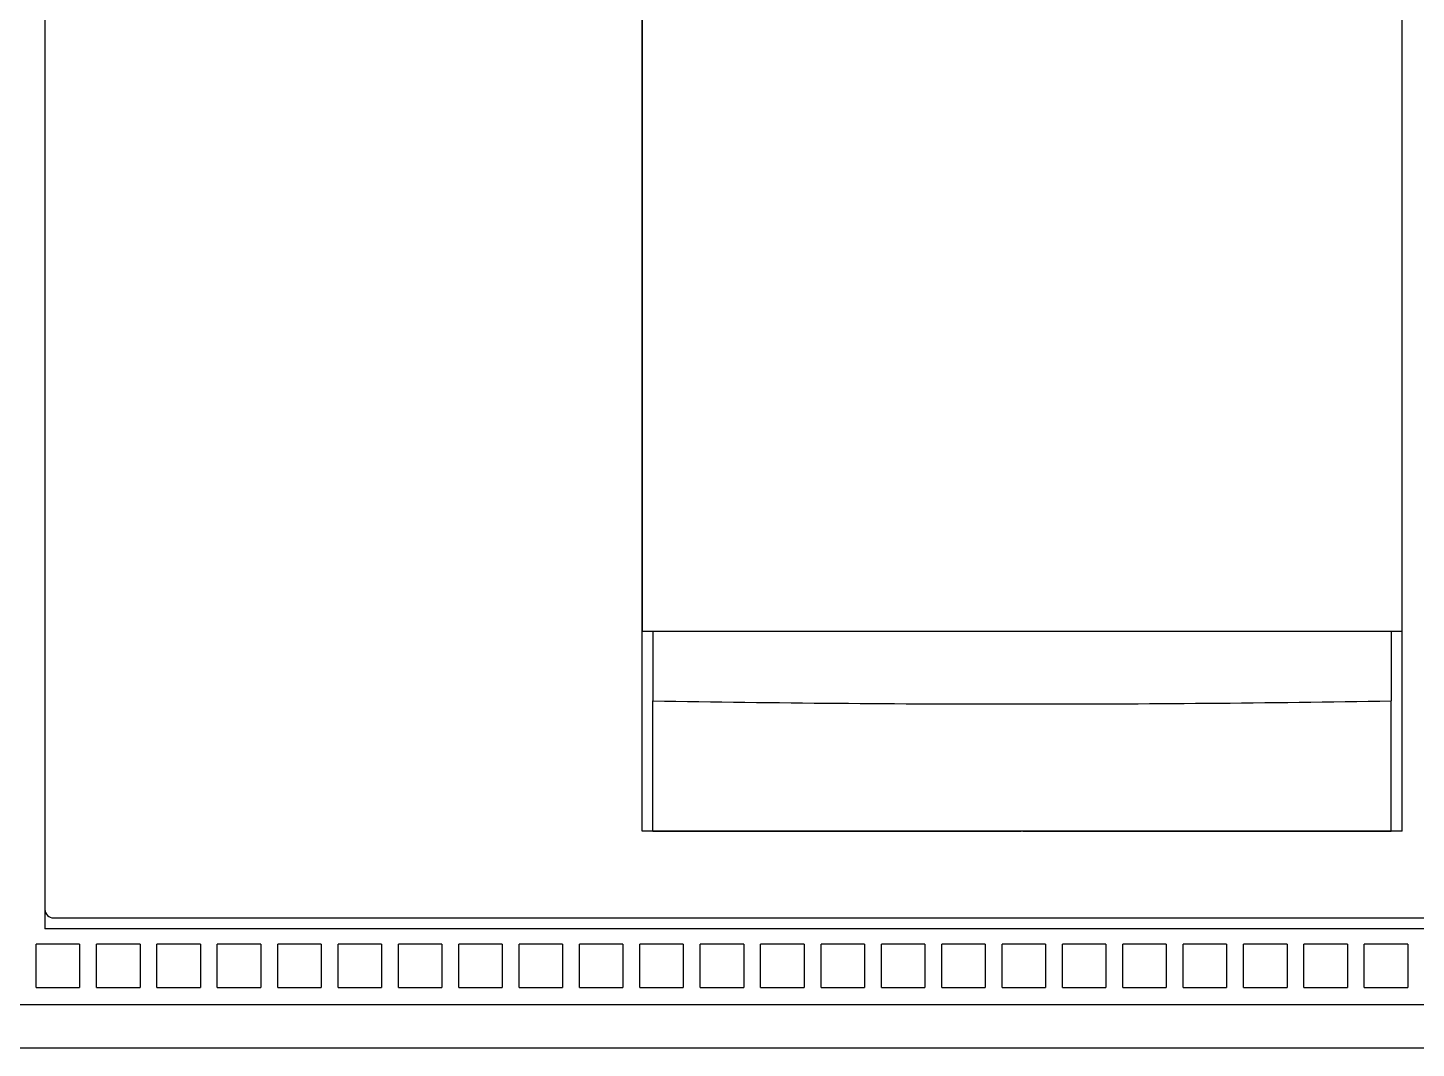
# Model space of a CAD drawing. Header units: millimetres. Extents: x 2153 to 5658, y -781 to 1156.
# Drawn here: x 4674.54 to 4706.51, y 859.42 to 882.92 of the extents above; entities that cross this region are included whole.
import ezdxf

# ---------------------------------------------------------------- set-up
doc = ezdxf.new("R2010")
doc.units = ezdxf.units.MM
doc.linetypes.add('HIDDEN', pattern=[9.525, 6.35, -3.175])
doc.layers.add('47ELEC-102-PROYEC', color=1, linetype='HIDDEN')

# ---------------------------------------------------------------- blocks, each defined once
blk = doc.blocks.new('XT1-4P-V')
at = {"layer": '47ELEC-102-PROYEC', "linetype": 'Continuous'}
for p, q in [((-59, 43.8), (-59, 3.2)), ((-45.25, 40.671), (-45.25, 9.6)), ((-45.25, 5), (-45.25, 40.671)), ((-27.75, 5), (-27.75, 40.671)), ((-45, 9.6), (-45.25, 9.6)), ((-28, 9.6), (-45, 9.6)), ((-45, 9.6), (-45, 7.999)), ((-27.75, 9.6), (-28, 9.6)), ((-28, 9.6), (-28, 7.999)), ((-45, 5), (-45, 7.999)), ((-28, 5), (-28, 7.999)), ((-36.521, 7.927), (-36.479, 7.927)), ((-27.75, 5), (-45.25, 5)), ((-45, 5), (-36.521, 5)), ((-36.479, 5), (-36.521, 5)), ((-36.479, 5), (-28, 5)), ((-59, 3.199), (-59, 2.75)), ((-58.8, 3), (-58.103, 3)), ((-58.103, 3), (-14.897, 3)), ((-14, 2.75), (-59, 2.75)), ((-59.2, 1.4), (-59.2, 2.4)), ((-58.2, 2.4), (-59.2, 2.4)), ((-58.2, 2.4), (-58.2, 1.4)), ((-57.81, 1.4), (-57.81, 2.4)), ((-56.81, 2.4), (-57.81, 2.4)), ((-56.81, 2.4), (-56.81, 1.4)), ((-56.42, 1.4), (-56.42, 2.4)), ((-55.42, 2.4), (-56.42, 2.4)), ((-55.42, 2.4), (-55.42, 1.4)), ((-55.03, 1.4), (-55.03, 2.4)), ((-54.03, 2.4), (-55.03, 2.4)), ((-54.03, 2.4), (-54.03, 1.4)), ((-53.64, 1.4), (-53.64, 2.4)), ((-52.64, 2.4), (-53.64, 2.4)), ((-52.64, 2.4), (-52.64, 1.4)), ((-52.25, 1.4), (-52.25, 2.4)), ((-51.25, 2.4), (-52.25, 2.4)), ((-51.25, 2.4), (-51.25, 1.4)), ((-50.86, 1.4), (-50.86, 2.4)), ((-49.86, 2.4), (-50.86, 2.4)), ((-49.86, 2.4), (-49.86, 1.4)), ((-49.47, 1.4), (-49.47, 2.4)), ((-48.47, 2.4), (-49.47, 2.4)), ((-48.47, 2.4), (-48.47, 1.4)), ((-48.08, 1.4), (-48.08, 2.4)), ((-47.08, 2.4), (-48.08, 2.4)), ((-47.08, 2.4), (-47.08, 1.4)), ((-46.69, 1.4), (-46.69, 2.4)), ((-45.69, 2.4), (-46.69, 2.4)), ((-45.69, 2.4), (-45.69, 1.4)), ((-45.3, 1.4), (-45.3, 2.4)), ((-44.3, 2.4), (-45.3, 2.4)), ((-44.3, 2.4), (-44.3, 1.4)), ((-43.91, 1.4), (-43.91, 2.4)), ((-42.91, 2.4), (-43.91, 2.4)), ((-42.91, 2.4), (-42.91, 1.4)), ((-42.52, 1.4), (-42.52, 2.4)), ((-41.52, 2.4), (-42.52, 2.4)), ((-41.52, 2.4), (-41.52, 1.4)), ((-41.13, 1.4), (-41.13, 2.4)), ((-40.13, 2.4), (-41.13, 2.4)), ((-40.13, 2.4), (-40.13, 1.4)), ((-39.74, 1.4), (-39.74, 2.4)), ((-38.74, 2.4), (-39.74, 2.4)), ((-38.74, 2.4), (-38.74, 1.4)), ((-38.35, 1.4), (-38.35, 2.4)), ((-37.35, 2.4), (-38.35, 2.4)), ((-37.35, 2.4), (-37.35, 1.4)), ((-36.96, 1.4), (-36.96, 2.4)), ((-35.96, 2.4), (-36.96, 2.4)), ((-35.96, 2.4), (-35.96, 1.4)), ((-35.57, 1.4), (-35.57, 2.4)), ((-34.57, 2.4), (-35.57, 2.4)), ((-34.57, 2.4), (-34.57, 1.4)), ((-34.18, 1.4), (-34.18, 2.4)), ((-33.18, 2.4), (-34.18, 2.4)), ((-33.18, 2.4), (-33.18, 1.4)), ((-32.79, 1.4), (-32.79, 2.4)), ((-31.79, 2.4), (-32.79, 2.4)), ((-31.79, 2.4), (-31.79, 1.4)), ((-31.4, 1.4), (-31.4, 2.4)), ((-30.4, 2.4), (-31.4, 2.4)), ((-30.4, 2.4), (-30.4, 1.4)), ((-30.01, 1.4), (-30.01, 2.4)), ((-29.01, 2.4), (-30.01, 2.4)), ((-29.01, 2.4), (-29.01, 1.4)), ((-28.62, 1.4), (-28.62, 2.4)), ((-27.62, 2.4), (-28.62, 2.4)), ((-27.62, 2.4), (-27.62, 1.4)), ((-59.2, 1.4), (-58.2, 1.4)), ((-57.81, 1.4), (-56.81, 1.4)), ((-56.42, 1.4), (-55.42, 1.4)), ((-55.03, 1.4), (-54.03, 1.4)), ((-53.64, 1.4), (-52.64, 1.4)), ((-52.25, 1.4), (-51.25, 1.4)), ((-50.86, 1.4), (-49.86, 1.4)), ((-49.47, 1.4), (-48.47, 1.4)), ((-48.08, 1.4), (-47.08, 1.4)), ((-46.69, 1.4), (-45.69, 1.4)), ((-45.3, 1.4), (-44.3, 1.4)), ((-43.91, 1.4), (-42.91, 1.4)), ((-42.52, 1.4), (-41.52, 1.4)), ((-41.13, 1.4), (-40.13, 1.4)), ((-39.74, 1.4), (-38.74, 1.4)), ((-38.35, 1.4), (-37.35, 1.4)), ((-36.96, 1.4), (-35.96, 1.4)), ((-35.57, 1.4), (-34.57, 1.4)), ((-34.18, 1.4), (-33.18, 1.4)), ((-32.79, 1.4), (-31.79, 1.4)), ((-31.4, 1.4), (-30.4, 1.4)), ((-30.01, 1.4), (-29.01, 1.4)), ((-28.62, 1.4), (-27.62, 1.4))]:
    blk.add_line(p, q, dxfattribs=at)
for points in [[(-98, 47), (0, 47), (0, 0), (-98, 0)], [(-97, 46), (-1, 46), (-1, 1), (-97, 1)]]:
    blk.add_lwpolyline(points, close=True, dxfattribs=at)
for centre, radius, start, end in [((-36.502, 511.787), 503.86, 269.03361, 269.99781), ((-36.498, 511.787), 503.86, 270.00219, 270.96639), ((-58.8, 3.2), 0.2, 180, 270)]:
    blk.add_arc(centre, radius, start, end, dxfattribs=at)

msp = doc.modelspace()

# ---------------------------------------------------------------- block references
msp.add_blockref('XT1-4P-V', (4733.931, 859.416))

doc.saveas('drawing.dxf')
